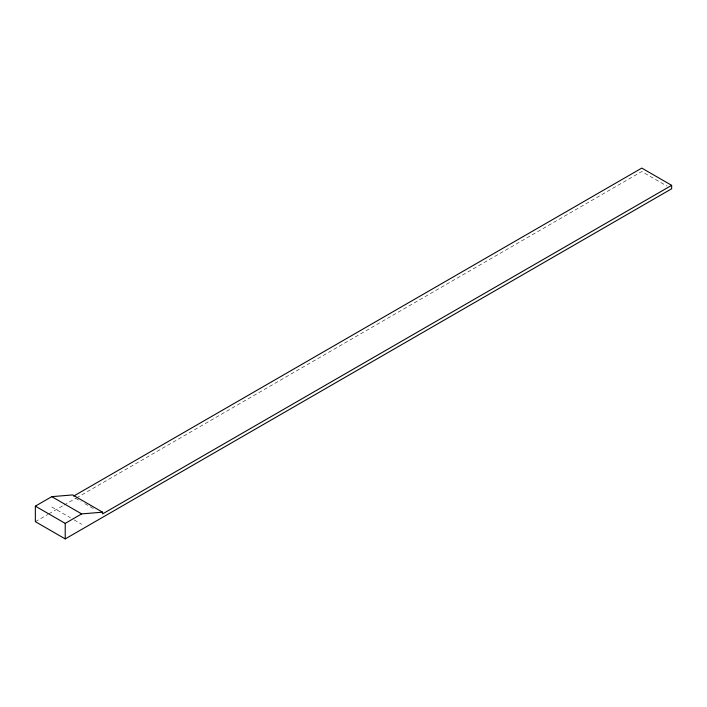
<?xml version="1.0" encoding="UTF-8"?>
<svg xmlns="http://www.w3.org/2000/svg" width="707" height="707" viewBox="0 0 707 707"><rect width="100%" height="100%" fill="white"/><g stroke="black" fill="none" stroke-linecap="round" stroke-linejoin="round"><path stroke-width="0.53" stroke-dasharray="3.54 2.65" d="M35.35 521.66L47.784 514.484M48.739 513.927L63.091 505.646M64.045 505.09L75.525 498.462M76.48 497.914L641.779 171.545L666.984 186.091M75.49 498.267L81.093 501.502M84.831 503.658L95.1 509.588M51.779 506.999L70.453 517.78M74.182 519.937L81.65 524.249"/><path stroke-width="1.06" d="M35.35 506.141L51.779 496.65L72.688 494.927L102.568 512.177L102.568 513.901L671.65 185.34L671.65 188.787L65.221 538.911L35.35 521.66L35.35 506.141L65.221 523.383L81.65 513.901L102.568 512.177M73.652 496.102L641.779 168.089L671.65 185.34M51.779 496.65L81.65 513.901M65.221 523.383L65.221 538.911"/></g></svg>
